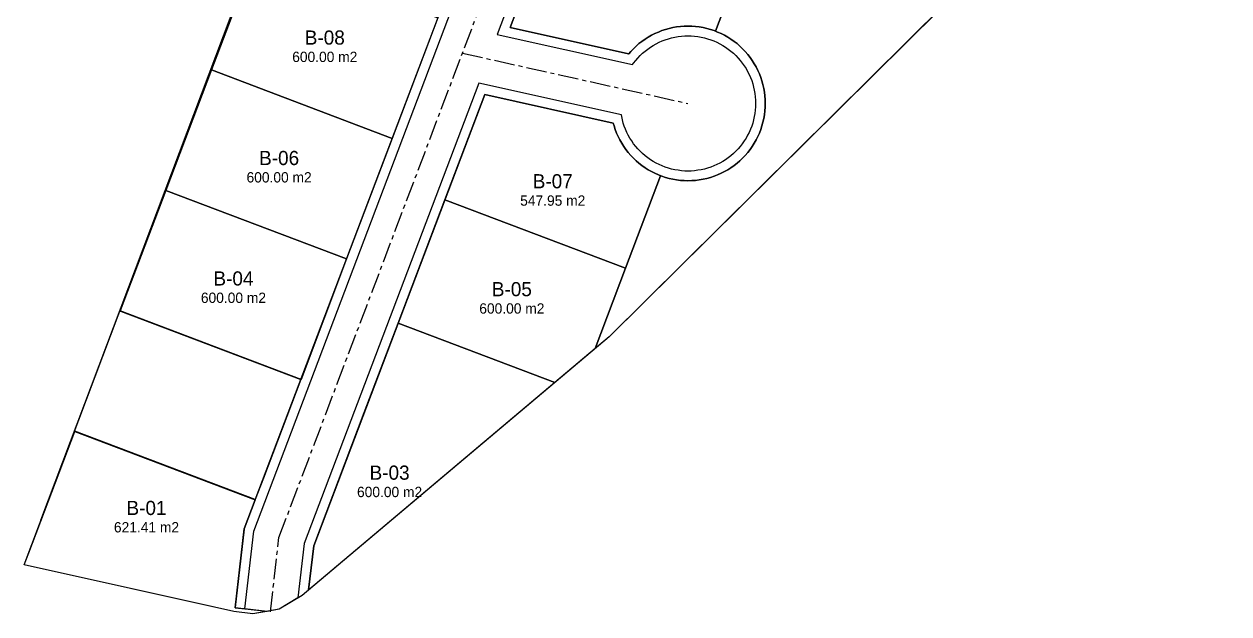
# Model space of a CAD drawing. Header units: metres. Extents: x 357879 to 358234, y 2285120 to 2285465.
# Drawn here: x 358047 to 358234, y 2285270.2 to 2285361.8 of the extents above; entities that cross this region are included whole.
import ezdxf
from ezdxf.enums import TextEntityAlignment as Align

# ---------------------------------------------------------------- set-up
doc = ezdxf.new("R2010")
doc.units = ezdxf.units.M
doc.linetypes.add('CENTER', pattern=[5.08, 3.175, -0.635, 0.635, -0.635])
for name, color, linetype in [('AREA-VERDE', 3, 'Continuous'), ('LOT-LOTES', 2, 'Continuous'), ('LOT-LOTES-IRREG', 30, 'Continuous'), ('LOT-TEXTO', 7, 'Continuous'), ('POLIGONO', 5, 'Continuous'), ('VIAL-ARROYO', 8, 'Continuous'), ('VIAL-BANQUETA', 9, 'Continuous'), ('VIAL-EJE', 1, 'Continuous')]:
    doc.layers.add(name, color=color, linetype=linetype)

msp = doc.modelspace()

# ---------------------------------------------------------------- linework, layer by layer
at = {"layer": 'AREA-VERDE'}
msp.add_lwpolyline([(358199.29, 2285374.19), (358137.84, 2285313.27), (358137.84, 2285313.27), (358137.84, 2285313.27), (358137.84, 2285313.27), (358137.84, 2285313.27), (358137.84, 2285313.27), (358137.84, 2285313.27), (358137.84, 2285313.27), (358137.84, 2285313.27), (358137.84, 2285313.27), (358137.84, 2285313.27), (358137.84, 2285313.27), (358137.84, 2285313.27), (358137.84, 2285313.27), (358137.84, 2285313.27), (358137.84, 2285313.27), (358137.84, 2285313.27), (358137.84, 2285313.27), (358137.84, 2285313.27), (358137.84, 2285313.27), (358137.84, 2285313.27), (358137.84, 2285313.27), (358137.84, 2285313.27), (358137.84, 2285313.27), (358137.84, 2285313.27), (358137.84, 2285313.27), (358137.84, 2285313.27), (358137.84, 2285313.27), (358137.84, 2285313.27), (358137.84, 2285313.27), (358137.84, 2285313.27), (358137.84, 2285313.27), (358135.65, 2285311.43), (358135.65, 2285311.43), (358135.65, 2285311.43), (358135.65, 2285311.43), (358135.65, 2285311.43), (358135.65, 2285311.43), (358135.65, 2285311.43), (358135.65, 2285311.43), (358135.65, 2285311.43), (358135.65, 2285311.43), (358135.65, 2285311.43), (358135.65, 2285311.43), (358135.65, 2285311.43), (358135.65, 2285311.43), (358135.65, 2285311.43), (358135.65, 2285311.43), (358135.65, 2285311.43), (358135.65, 2285311.43), (358135.65, 2285311.43), (358135.65, 2285311.43), (358135.64, 2285311.43), (358135.64, 2285311.43), (358135.64, 2285311.43), (358135.64, 2285311.43), (358135.64, 2285311.43), (358135.64, 2285311.43), (358135.64, 2285311.43), (358135.64, 2285311.43), (358135.64, 2285311.43), (358135.64, 2285311.43), (358135.64, 2285311.44), (358135.64, 2285311.44), (358135.64, 2285311.44), (358135.64, 2285311.44), (358135.64, 2285311.44), (358135.64, 2285311.44), (358135.64, 2285311.44), (358135.64, 2285311.44), (358140.37, 2285323.91), (358145.81, 2285338.27), (358145.81, 2285338.27), (358145.81, 2285338.27), (358145.81, 2285338.27), (358145.81, 2285338.27), (358145.81, 2285338.27), (358145.81, 2285338.27), (358145.81, 2285338.27), (358145.81, 2285338.27), (358145.81, 2285338.27), (358145.81, 2285338.27), (358145.81, 2285338.27), (358145.81, 2285338.27), (358145.81, 2285338.27), (358145.81, 2285338.27), (358145.82, 2285338.27), (358145.82, 2285338.27), (358145.82, 2285338.27), (358145.82, 2285338.27), (358145.82, 2285338.27), (358145.82, 2285338.27), (358145.82, 2285338.27), (358145.82, 2285338.27), (358145.82, 2285338.27), (358145.82, 2285338.27), (358145.82, 2285338.27), (358146.02, 2285338.19), (358146.02, 2285338.19), (358146.02, 2285338.19), (358146.02, 2285338.19), (358146.02, 2285338.19), (358146.58, 2285338.01), (358146.58, 2285338.01), (358146.58, 2285338.01), (358146.58, 2285338.01), (358146.58, 2285338.01), (358147.15, 2285337.85), (358147.15, 2285337.85), (358147.15, 2285337.85), (358147.15, 2285337.85), (358147.15, 2285337.85), (358147.72, 2285337.72), (358147.72, 2285337.72), (358147.72, 2285337.72), (358147.72, 2285337.72), (358147.72, 2285337.72), (358148.3, 2285337.62), (358148.3, 2285337.62), (358148.3, 2285337.62), (358148.3, 2285337.62), (358148.3, 2285337.62), (358148.89, 2285337.55), (358148.89, 2285337.55), (358148.89, 2285337.55), (358148.89, 2285337.55), (358148.89, 2285337.55), (358149.48, 2285337.51), (358149.48, 2285337.51), (358149.48, 2285337.51), (358149.48, 2285337.51), (358149.48, 2285337.51), (358150.06, 2285337.49), (358150.06, 2285337.49), (358150.06, 2285337.49), (358150.06, 2285337.49), (358150.06, 2285337.49), (358150.65, 2285337.51), (358150.65, 2285337.51), (358150.65, 2285337.51), (358150.65, 2285337.51), (358150.65, 2285337.51), (358151.24, 2285337.55), (358151.24, 2285337.55), (358151.24, 2285337.55), (358151.24, 2285337.55), (358151.24, 2285337.55), (358151.82, 2285337.62), (358151.82, 2285337.62), (358151.82, 2285337.62), (358151.82, 2285337.62), (358151.82, 2285337.62), (358152.41, 2285337.72), (358152.41, 2285337.72), (358152.41, 2285337.72), (358152.41, 2285337.72), (358152.41, 2285337.72), (358152.98, 2285337.85), (358152.98, 2285337.85), (358152.98, 2285337.85), (358152.98, 2285337.85), (358152.98, 2285337.85), (358153.55, 2285338.01), (358153.55, 2285338.01), (358153.55, 2285338.01), (358153.55, 2285338.01), (358153.55, 2285338.01), (358154.11, 2285338.19), (358154.11, 2285338.19), (358154.11, 2285338.19), (358154.11, 2285338.19), (358154.11, 2285338.19), (358154.66, 2285338.41), (358154.66, 2285338.41), (358154.66, 2285338.41), (358154.66, 2285338.41), (358154.66, 2285338.41), (358155.19, 2285338.64), (358155.19, 2285338.64), (358155.19, 2285338.64), (358155.19, 2285338.64), (358155.19, 2285338.64), (358155.72, 2285338.91), (358155.72, 2285338.91), (358155.72, 2285338.91), (358155.72, 2285338.91), (358155.72, 2285338.91), (358156.23, 2285339.2), (358156.23, 2285339.2), (358156.23, 2285339.2), (358156.23, 2285339.2), (358156.23, 2285339.2), (358156.73, 2285339.51), (358156.73, 2285339.51), (358156.73, 2285339.51), (358156.73, 2285339.51), (358156.73, 2285339.51), (358157.21, 2285339.85), (358157.21, 2285339.85), (358157.21, 2285339.85), (358157.21, 2285339.85), (358157.21, 2285339.85), (358157.68, 2285340.22), (358157.68, 2285340.22), (358157.68, 2285340.22), (358157.68, 2285340.22), (358157.68, 2285340.22), (358158.12, 2285340.6), (358158.12, 2285340.6), (358158.12, 2285340.6), (358158.12, 2285340.6), (358158.12, 2285340.6), (358158.55, 2285341.01), (358158.55, 2285341.01), (358158.55, 2285341.01), (358158.55, 2285341.01), (358158.55, 2285341.01), (358158.96, 2285341.43), (358158.96, 2285341.43), (358158.96, 2285341.43), (358158.96, 2285341.43), (358158.96, 2285341.43), (358159.34, 2285341.88), (358159.34, 2285341.88), (358159.34, 2285341.88), (358159.34, 2285341.88), (358159.34, 2285341.88), (358159.7, 2285342.34), (358159.7, 2285342.34), (358159.7, 2285342.34), (358159.7, 2285342.34), (358159.7, 2285342.34), (358160.04, 2285342.82), (358160.04, 2285342.82), (358160.04, 2285342.82), (358160.04, 2285342.82), (358160.04, 2285342.82), (358160.36, 2285343.32), (358160.36, 2285343.32), (358160.36, 2285343.32), (358160.36, 2285343.32), (358160.36, 2285343.32), (358160.65, 2285343.83), (358160.65, 2285343.83), (358160.65, 2285343.83), (358160.65, 2285343.83), (358160.65, 2285343.83), (358160.91, 2285344.36), (358160.91, 2285344.36), (358160.91, 2285344.36), (358160.91, 2285344.36), (358160.91, 2285344.36), (358161.15, 2285344.9), (358161.15, 2285344.9), (358161.15, 2285344.9), (358161.15, 2285344.9), (358161.15, 2285344.9), (358161.36, 2285345.45), (358161.36, 2285345.45), (358161.36, 2285345.45), (358161.36, 2285345.45), (358161.36, 2285345.45), (358161.55, 2285346.01), (358161.55, 2285346.01), (358161.55, 2285346.01), (358161.55, 2285346.01), (358161.55, 2285346.01), (358161.7, 2285346.58), (358161.7, 2285346.58), (358161.7, 2285346.58), (358161.7, 2285346.58), (358161.7, 2285346.58), (358161.83, 2285347.15), (358161.83, 2285347.15), (358161.83, 2285347.15), (358161.83, 2285347.15), (358161.83, 2285347.15), (358161.93, 2285347.73), (358161.93, 2285347.73), (358161.93, 2285347.73), (358161.93, 2285347.73), (358161.93, 2285347.73), (358162.01, 2285348.32), (358162.01, 2285348.32), (358162.01, 2285348.32), (358162.01, 2285348.32), (358162.01, 2285348.32), (358162.05, 2285348.9), (358162.05, 2285348.9), (358162.05, 2285348.9), (358162.05, 2285348.9), (358162.05, 2285348.9), (358162.06, 2285349.49), (358162.06, 2285349.49), (358162.06, 2285349.49), (358162.06, 2285349.49), (358162.06, 2285349.49), (358162.05, 2285350.08), (358162.05, 2285350.08), (358162.05, 2285350.08), (358162.05, 2285350.08), (358162.05, 2285350.08), (358162.01, 2285350.67), (358162.01, 2285350.67), (358162.01, 2285350.67), (358162.01, 2285350.67), (358162.01, 2285350.67), (358161.93, 2285351.25), (358161.93, 2285351.25), (358161.93, 2285351.25), (358161.93, 2285351.25), (358161.93, 2285351.25), (358161.83, 2285351.83), (358161.83, 2285351.83), (358161.83, 2285351.83), (358161.83, 2285351.83), (358161.83, 2285351.83), (358161.7, 2285352.41), (358161.7, 2285352.41), (358161.7, 2285352.41), (358161.7, 2285352.41), (358161.7, 2285352.41), (358161.55, 2285352.98), (358161.55, 2285352.98), (358161.55, 2285352.98), (358161.55, 2285352.98), (358161.55, 2285352.98), (358161.36, 2285353.53), (358161.36, 2285353.53), (358161.36, 2285353.53), (358161.36, 2285353.53), (358161.36, 2285353.53), (358161.15, 2285354.08), (358161.15, 2285354.08), (358161.15, 2285354.08), (358161.15, 2285354.08), (358161.15, 2285354.08), (358160.91, 2285354.62), (358160.91, 2285354.62), (358160.91, 2285354.62), (358160.91, 2285354.62), (358160.91, 2285354.62), (358160.65, 2285355.15), (358160.65, 2285355.15), (358160.65, 2285355.15), (358160.65, 2285355.15), (358160.65, 2285355.15), (358160.36, 2285355.66), (358160.36, 2285355.66), (358160.36, 2285355.66), (358160.36, 2285355.66), (358160.36, 2285355.66), (358160.04, 2285356.16), (358160.04, 2285356.16), (358160.04, 2285356.16), (358160.04, 2285356.16), (358160.04, 2285356.16), (358159.7, 2285356.64), (358159.7, 2285356.64), (358159.7, 2285356.64), (358159.7, 2285356.64), (358159.7, 2285356.64), (358159.34, 2285357.1), (358159.34, 2285357.1), (358159.34, 2285357.1), (358159.34, 2285357.1), (358159.34, 2285357.1), (358158.96, 2285357.55), (358158.96, 2285357.55), (358158.96, 2285357.55), (358158.96, 2285357.55), (358158.96, 2285357.55), (358158.55, 2285357.98), (358158.55, 2285357.98), (358158.55, 2285357.98), (358158.55, 2285357.98), (358158.55, 2285357.98), (358158.12, 2285358.38), (358158.12, 2285358.38), (358158.12, 2285358.38), (358158.12, 2285358.38), (358158.12, 2285358.38), (358157.68, 2285358.77), (358157.68, 2285358.77), (358157.68, 2285358.77), (358157.68, 2285358.77), (358157.68, 2285358.77), (358157.21, 2285359.13), (358157.21, 2285359.13), (358157.21, 2285359.13), (358157.21, 2285359.13), (358157.21, 2285359.13), (358156.73, 2285359.47), (358156.73, 2285359.47), (358156.73, 2285359.47), (358156.73, 2285359.47), (358156.73, 2285359.47), (358156.23, 2285359.78), (358156.23, 2285359.78), (358156.23, 2285359.78), (358156.23, 2285359.78), (358156.23, 2285359.78), (358155.72, 2285360.07), (358155.72, 2285360.07), (358155.72, 2285360.07), (358155.72, 2285360.07), (358155.72, 2285360.07), (358155.2, 2285360.34), (358155.19, 2285360.34), (358155.19, 2285360.34), (358155.19, 2285360.34), (358155.19, 2285360.34), (358154.66, 2285360.58), (358154.66, 2285360.58), (358154.66, 2285360.58), (358154.66, 2285360.58), (358154.66, 2285360.58), (358154.32, 2285360.71), (358154.32, 2285360.71), (358154.32, 2285360.71), (358154.32, 2285360.71), (358154.32, 2285360.71), (358154.32, 2285360.71), (358154.32, 2285360.71), (358154.32, 2285360.71), (358154.32, 2285360.71), (358154.32, 2285360.71), (358154.32, 2285360.71), (358154.32, 2285360.71), (358154.32, 2285360.71), (358154.32, 2285360.71), (358154.32, 2285360.71), (358154.32, 2285360.71), (358154.32, 2285360.71), (358154.32, 2285360.71), (358154.32, 2285360.71), (358154.32, 2285360.71), (358154.32, 2285360.71), (358154.32, 2285360.71), (358154.32, 2285360.71), (358159.04, 2285373.17)], dxfattribs=at)
at = {"layer": 'LOT-LOTES'}
for points in [[(358083.19, 2285373.39), (358111.25, 2285362.76), (358104.16, 2285344.06), (358076.11, 2285354.69), (358083.19, 2285373.39)], [(358076.11, 2285354.69), (358104.16, 2285344.06), (358097.07, 2285325.36), (358069.02, 2285335.99), (358076.11, 2285354.69)], [(358069.02, 2285335.99), (358097.07, 2285325.36), (358089.99, 2285306.65), (358061.93, 2285317.28), (358069.02, 2285335.99)]]:
    msp.add_lwpolyline(points, close=True, dxfattribs=at)
at = {"layer": 'LOT-LOTES-IRREG'}
for points in [[(358083.19, 2285373.39), (358076.11, 2285354.69), (358069.02, 2285335.99), (358061.93, 2285317.28), (358061.93, 2285317.28), (358061.93, 2285317.28), (358061.93, 2285317.28), (358061.93, 2285317.28), (358061.93, 2285317.27), (358061.93, 2285317.27), (358061.93, 2285317.27), (358061.93, 2285317.27), (358061.93, 2285317.27), (358061.93, 2285317.26), (358061.94, 2285317.26), (358061.94, 2285317.26), (358061.94, 2285317.26), (358061.94, 2285317.26), (358061.94, 2285317.26), (358061.94, 2285317.26), (358089.96, 2285306.64), (358084.15, 2285291.31), (358082.89, 2285287.98), (358054.87, 2285298.59), (358054.87, 2285298.59), (358054.87, 2285298.59), (358054.87, 2285298.59), (358054.86, 2285298.59), (358054.86, 2285298.59), (358054.86, 2285298.59), (358054.86, 2285298.59), (358054.86, 2285298.59), (358054.85, 2285298.59), (358054.85, 2285298.59), (358054.85, 2285298.59), (358054.85, 2285298.59), (358054.85, 2285298.59), (358054.85, 2285298.58), (358054.85, 2285298.58), (358054.85, 2285298.58), (358049.62, 2285284.81), (358049.62, 2285284.8), (358049.62, 2285284.8), (358049.62, 2285284.8), (358049.62, 2285284.8), (358049.62, 2285284.8), (358049.62, 2285284.8), (358049.62, 2285284.8), (358049.62, 2285284.8), (358049.62, 2285284.8), (358049.62, 2285284.8), (358049.62, 2285284.8), (358049.62, 2285284.8), (358049.62, 2285284.8), (358049.62, 2285284.8), (358049.62, 2285284.8), (358049.62, 2285284.8), (358049.62, 2285284.8), (358049.62, 2285284.8), (358049.62, 2285284.8), (358049.62, 2285284.8), (358049.62, 2285284.8), (358049.62, 2285284.8), (358049.62, 2285284.8), (358049.62, 2285284.8), (358049.62, 2285284.81), (358049.62, 2285284.81), (358049.62, 2285284.81), (358049.62, 2285284.81), (358049.62, 2285284.81), (358049.62, 2285284.81), (358049.62, 2285284.81), (358049.62, 2285284.81), (358049.62, 2285284.81), (358049.62, 2285284.81), (358049.62, 2285284.81), (358117.57, 2285465.13)], [(358159.04, 2285373.17), (358154.32, 2285360.71), (358154.32, 2285360.71), (358154.11, 2285360.79), (358154.11, 2285360.79), (358154.11, 2285360.79), (358154.11, 2285360.79), (358154.11, 2285360.79), (358154.11, 2285360.79), (358154.11, 2285360.79), (358154.11, 2285360.79), (358153.55, 2285360.98), (358153.55, 2285360.98), (358153.55, 2285360.98), (358153.55, 2285360.98), (358153.55, 2285360.98), (358153.55, 2285360.98), (358153.55, 2285360.98), (358153.55, 2285360.98), (358152.98, 2285361.13), (358152.98, 2285361.13), (358152.98, 2285361.13), (358152.98, 2285361.13), (358152.98, 2285361.13), (358152.98, 2285361.13), (358152.98, 2285361.13), (358152.98, 2285361.13), (358152.41, 2285361.26), (358152.41, 2285361.26), (358152.41, 2285361.26), (358152.41, 2285361.26), (358152.41, 2285361.26), (358152.41, 2285361.26), (358152.41, 2285361.26), (358152.41, 2285361.26), (358151.82, 2285361.36), (358151.82, 2285361.36), (358151.82, 2285361.36), (358151.82, 2285361.36), (358151.82, 2285361.36), (358151.82, 2285361.36), (358151.82, 2285361.36), (358151.82, 2285361.36), (358151.24, 2285361.43), (358151.24, 2285361.43), (358151.24, 2285361.43), (358151.24, 2285361.43), (358151.24, 2285361.43), (358151.24, 2285361.43), (358151.24, 2285361.43), (358151.24, 2285361.43), (358150.65, 2285361.48), (358150.65, 2285361.48), (358150.65, 2285361.48), (358150.65, 2285361.48), (358150.65, 2285361.48), (358150.65, 2285361.48), (358150.65, 2285361.48), (358150.65, 2285361.48), (358150.06, 2285361.49), (358150.06, 2285361.49), (358150.06, 2285361.49), (358150.06, 2285361.49), (358150.06, 2285361.49), (358150.06, 2285361.49), (358150.06, 2285361.49), (358150.06, 2285361.49), (358149.48, 2285361.48), (358149.48, 2285361.48), (358149.48, 2285361.48), (358149.48, 2285361.48), (358149.48, 2285361.48), (358149.48, 2285361.48), (358149.48, 2285361.48), (358149.48, 2285361.48), (358148.89, 2285361.43), (358148.89, 2285361.43), (358148.89, 2285361.43), (358148.89, 2285361.43), (358148.89, 2285361.43), (358148.89, 2285361.43), (358148.89, 2285361.43), (358148.89, 2285361.43), (358148.3, 2285361.36), (358148.3, 2285361.36), (358148.3, 2285361.36), (358148.3, 2285361.36), (358148.3, 2285361.36), (358148.3, 2285361.36), (358148.3, 2285361.36), (358148.3, 2285361.36), (358147.72, 2285361.26), (358147.72, 2285361.26), (358147.72, 2285361.26), (358147.72, 2285361.26), (358147.72, 2285361.26), (358147.72, 2285361.26), (358147.72, 2285361.26), (358147.72, 2285361.26), (358147.15, 2285361.13), (358147.15, 2285361.13), (358147.15, 2285361.13), (358147.15, 2285361.13), (358147.15, 2285361.13), (358147.15, 2285361.13), (358147.15, 2285361.13), (358147.15, 2285361.13), (358146.58, 2285360.98), (358146.58, 2285360.98), (358146.58, 2285360.98), (358146.58, 2285360.98), (358146.58, 2285360.98), (358146.58, 2285360.98), (358146.58, 2285360.98), (358146.58, 2285360.98), (358146.02, 2285360.79), (358146.02, 2285360.79), (358146.02, 2285360.79), (358146.02, 2285360.79), (358146.02, 2285360.79), (358146.02, 2285360.79), (358146.02, 2285360.79), (358146.02, 2285360.79), (358145.47, 2285360.58), (358145.47, 2285360.58), (358145.47, 2285360.58), (358145.47, 2285360.58), (358145.47, 2285360.58), (358145.47, 2285360.58), (358145.47, 2285360.58), (358145.47, 2285360.58), (358144.93, 2285360.34), (358144.93, 2285360.34), (358144.93, 2285360.34), (358144.93, 2285360.34), (358144.93, 2285360.34), (358144.93, 2285360.34), (358144.93, 2285360.34), (358144.93, 2285360.34), (358144.41, 2285360.07), (358144.41, 2285360.07), (358144.41, 2285360.07), (358144.41, 2285360.07), (358144.41, 2285360.07), (358144.41, 2285360.07), (358144.41, 2285360.07), (358144.41, 2285360.07), (358143.89, 2285359.78), (358143.89, 2285359.78), (358143.89, 2285359.78), (358143.89, 2285359.78), (358143.89, 2285359.78), (358143.89, 2285359.78), (358143.89, 2285359.78), (358143.89, 2285359.78), (358143.4, 2285359.47), (358143.4, 2285359.47), (358143.4, 2285359.47), (358143.4, 2285359.47), (358143.4, 2285359.47), (358143.4, 2285359.47), (358143.4, 2285359.47), (358143.4, 2285359.47), (358142.92, 2285359.13), (358142.92, 2285359.13), (358142.92, 2285359.13), (358142.92, 2285359.13), (358142.92, 2285359.13), (358142.92, 2285359.13), (358142.92, 2285359.13), (358142.92, 2285359.13), (358142.45, 2285358.77), (358142.45, 2285358.77), (358142.45, 2285358.77), (358142.45, 2285358.77), (358142.45, 2285358.77), (358142.45, 2285358.77), (358142.45, 2285358.77), (358142.45, 2285358.77), (358142.01, 2285358.38), (358142.01, 2285358.38), (358142.01, 2285358.38), (358142.01, 2285358.38), (358142.01, 2285358.38), (358142.01, 2285358.38), (358142.01, 2285358.38), (358142.01, 2285358.38), (358141.58, 2285357.98), (358141.58, 2285357.98), (358141.58, 2285357.98), (358141.58, 2285357.98), (358141.58, 2285357.98), (358141.58, 2285357.98), (358141.58, 2285357.98), (358141.58, 2285357.98), (358141.17, 2285357.55), (358141.17, 2285357.55), (358141.17, 2285357.55), (358141.17, 2285357.55), (358141.17, 2285357.55), (358141.17, 2285357.55), (358141.17, 2285357.55), (358141.17, 2285357.55), (358140.86, 2285357.19), (358140.86, 2285357.19), (358140.86, 2285357.19), (358140.86, 2285357.19), (358140.86, 2285357.19), (358140.86, 2285357.19), (358140.86, 2285357.19), (358140.86, 2285357.19), (358140.86, 2285357.19), (358140.86, 2285357.18), (358140.86, 2285357.18), (358140.86, 2285357.18), (358140.86, 2285357.18), (358140.86, 2285357.18), (358140.85, 2285357.18), (358140.85, 2285357.18), (358140.85, 2285357.18), (358140.85, 2285357.18), (358140.85, 2285357.18), (358140.85, 2285357.18), (358140.85, 2285357.18), (358140.85, 2285357.18), (358140.85, 2285357.18), (358140.85, 2285357.18), (358140.85, 2285357.18), (358140.85, 2285357.18), (358140.85, 2285357.18), (358140.85, 2285357.18), (358140.85, 2285357.18), (358140.85, 2285357.18), (358122.46, 2285361.29), (358122.46, 2285361.29), (358122.46, 2285361.29), (358122.46, 2285361.29), (358122.46, 2285361.29), (358122.46, 2285361.29), (358122.46, 2285361.29), (358122.46, 2285361.29), (358122.46, 2285361.29), (358122.46, 2285361.29), (358122.46, 2285361.29), (358122.46, 2285361.29), (358122.46, 2285361.29), (358122.46, 2285361.29), (358122.46, 2285361.29), (358122.46, 2285361.29), (358122.46, 2285361.29), (358122.46, 2285361.29), (358122.46, 2285361.29), (358122.46, 2285361.29), (358122.46, 2285361.29), (358122.46, 2285361.29), (358122.46, 2285361.29), (358122.46, 2285361.29), (358122.46, 2285361.29), (358122.46, 2285361.29), (358122.46, 2285361.29), (358122.46, 2285361.29), (358122.46, 2285361.29), (358122.46, 2285361.29), (358122.46, 2285361.29), (358122.46, 2285361.3), (358122.46, 2285361.3), (358122.46, 2285361.3), (358122.46, 2285361.3), (358122.46, 2285361.3), (358122.46, 2285361.3), (358122.46, 2285361.3), (358122.46, 2285361.3), (358122.46, 2285361.3), (358122.46, 2285361.3), (358122.46, 2285361.3), (358122.46, 2285361.3), (358130.98, 2285383.8)]]:
    msp.add_lwpolyline(points, dxfattribs=at)
for points in [[(358118.51, 2285350.89), (358118.51, 2285350.89), (358118.51, 2285350.89), (358118.51, 2285350.89), (358118.51, 2285350.89), (358118.51, 2285350.89), (358118.51, 2285350.89), (358118.51, 2285350.89), (358118.51, 2285350.89), (358118.51, 2285350.89), (358118.51, 2285350.89), (358118.51, 2285350.89), (358118.51, 2285350.89), (358118.51, 2285350.89), (358118.51, 2285350.89), (358118.52, 2285350.89), (358118.52, 2285350.89), (358118.52, 2285350.89), (358118.52, 2285350.89), (358118.52, 2285350.89), (358118.52, 2285350.89), (358118.52, 2285350.89), (358118.52, 2285350.89), (358118.52, 2285350.89), (358118.52, 2285350.89), (358118.52, 2285350.89), (358118.52, 2285350.89), (358118.52, 2285350.89), (358118.52, 2285350.89), (358118.52, 2285350.89), (358118.52, 2285350.89), (358118.52, 2285350.89), (358118.52, 2285350.89), (358118.52, 2285350.89), (358118.52, 2285350.89), (358118.52, 2285350.89), (358118.52, 2285350.89), (358118.52, 2285350.89), (358138.45, 2285346.45), (358138.45, 2285346.45), (358138.45, 2285346.45), (358138.45, 2285346.45), (358138.45, 2285346.45), (358138.45, 2285346.45), (358138.46, 2285346.45), (358138.46, 2285346.45), (358138.46, 2285346.45), (358138.46, 2285346.45), (358138.46, 2285346.45), (358138.46, 2285346.45), (358138.46, 2285346.45), (358138.46, 2285346.45), (358138.46, 2285346.45), (358138.46, 2285346.44), (358138.46, 2285346.44), (358138.46, 2285346.44), (358138.46, 2285346.44), (358138.46, 2285346.44), (358138.46, 2285346.44), (358138.46, 2285346.44), (358138.46, 2285346.44), (358138.46, 2285346.44), (358138.46, 2285346.44), (358138.46, 2285346.44), (358138.46, 2285346.44), (358138.46, 2285346.44), (358138.46, 2285346.44), (358138.46, 2285346.44), (358138.46, 2285346.44), (358138.58, 2285346.01), (358138.58, 2285346.01), (358138.58, 2285346.01), (358138.58, 2285346.01), (358138.58, 2285346.01), (358138.58, 2285346.01), (358138.58, 2285346.01), (358138.58, 2285346.01), (358138.77, 2285345.45), (358138.77, 2285345.45), (358138.77, 2285345.45), (358138.77, 2285345.45), (358138.77, 2285345.45), (358138.77, 2285345.45), (358138.77, 2285345.45), (358138.77, 2285345.45), (358138.98, 2285344.9), (358138.98, 2285344.9), (358138.98, 2285344.9), (358138.98, 2285344.9), (358138.98, 2285344.9), (358138.98, 2285344.9), (358138.98, 2285344.9), (358138.98, 2285344.9), (358139.22, 2285344.36), (358139.22, 2285344.36), (358139.22, 2285344.36), (358139.22, 2285344.36), (358139.22, 2285344.36), (358139.22, 2285344.36), (358139.22, 2285344.36), (358139.22, 2285344.36), (358139.48, 2285343.83), (358139.48, 2285343.83), (358139.48, 2285343.83), (358139.48, 2285343.83), (358139.48, 2285343.83), (358139.48, 2285343.83), (358139.48, 2285343.83), (358139.48, 2285343.83), (358139.77, 2285343.32), (358139.77, 2285343.32), (358139.77, 2285343.32), (358139.77, 2285343.32), (358139.77, 2285343.32), (358139.77, 2285343.32), (358139.77, 2285343.32), (358139.77, 2285343.32), (358140.09, 2285342.82), (358140.09, 2285342.82), (358140.09, 2285342.82), (358140.09, 2285342.82), (358140.09, 2285342.82), (358140.09, 2285342.82), (358140.09, 2285342.82), (358140.09, 2285342.82), (358140.43, 2285342.34), (358140.43, 2285342.34), (358140.43, 2285342.34), (358140.43, 2285342.34), (358140.43, 2285342.34), (358140.43, 2285342.34), (358140.43, 2285342.34), (358140.43, 2285342.34), (358140.79, 2285341.88), (358140.79, 2285341.88), (358140.79, 2285341.88), (358140.79, 2285341.88), (358140.79, 2285341.88), (358140.79, 2285341.88), (358140.79, 2285341.88), (358140.79, 2285341.88), (358141.17, 2285341.43), (358141.17, 2285341.43), (358141.17, 2285341.43), (358141.17, 2285341.43), (358141.17, 2285341.43), (358141.17, 2285341.43), (358141.17, 2285341.43), (358141.17, 2285341.43), (358141.58, 2285341.01), (358141.58, 2285341.01), (358141.58, 2285341.01), (358141.58, 2285341.01), (358141.58, 2285341.01), (358141.58, 2285341.01), (358141.58, 2285341.01), (358141.58, 2285341.01), (358142.01, 2285340.6), (358142.01, 2285340.6), (358142.01, 2285340.6), (358142.01, 2285340.6), (358142.01, 2285340.6), (358142.01, 2285340.6), (358142.01, 2285340.6), (358142.01, 2285340.6), (358142.45, 2285340.22), (358142.45, 2285340.22), (358142.45, 2285340.22), (358142.45, 2285340.22), (358142.45, 2285340.22), (358142.45, 2285340.22), (358142.45, 2285340.22), (358142.45, 2285340.22), (358142.92, 2285339.85), (358142.92, 2285339.85), (358142.92, 2285339.85), (358142.92, 2285339.85), (358142.92, 2285339.85), (358142.92, 2285339.85), (358142.92, 2285339.85), (358142.92, 2285339.85), (358143.4, 2285339.51), (358143.4, 2285339.51), (358143.4, 2285339.51), (358143.4, 2285339.51), (358143.4, 2285339.51), (358143.4, 2285339.51), (358143.4, 2285339.51), (358143.4, 2285339.51), (358143.89, 2285339.2), (358143.89, 2285339.2), (358143.89, 2285339.2), (358143.89, 2285339.2), (358143.89, 2285339.2), (358143.89, 2285339.2), (358143.89, 2285339.2), (358143.89, 2285339.2), (358144.41, 2285338.91), (358144.41, 2285338.91), (358144.41, 2285338.91), (358144.41, 2285338.91), (358144.41, 2285338.91), (358144.41, 2285338.91), (358144.41, 2285338.91), (358144.41, 2285338.91), (358144.93, 2285338.64), (358144.93, 2285338.64), (358144.93, 2285338.64), (358144.93, 2285338.64), (358144.93, 2285338.64), (358144.93, 2285338.64), (358144.93, 2285338.64), (358144.93, 2285338.64), (358145.47, 2285338.41), (358145.47, 2285338.41), (358145.47, 2285338.41), (358145.47, 2285338.41), (358145.47, 2285338.41), (358145.47, 2285338.41), (358145.47, 2285338.41), (358145.47, 2285338.41), (358145.81, 2285338.27), (358140.37, 2285323.91), (358112.32, 2285334.54), (358118.51, 2285350.89)], [(358112.32, 2285334.54), (358140.37, 2285323.91), (358135.64, 2285311.42), (358129.41, 2285306.17), (358105.06, 2285315.4), (358112.32, 2285334.54)], [(358105.06, 2285315.4), (358129.41, 2285306.17), (358091.19, 2285273.97), (358091.19, 2285273.97), (358091.19, 2285273.97), (358091.19, 2285273.97), (358091.19, 2285273.97), (358091.18, 2285273.97), (358091.18, 2285273.97), (358091.18, 2285273.97), (358091.18, 2285273.97), (358091.18, 2285273.97), (358091.18, 2285273.97), (358091.18, 2285273.97), (358091.18, 2285273.97), (358091.18, 2285273.97), (358091.18, 2285273.97), (358091.18, 2285273.97), (358091.18, 2285273.97), (358091.18, 2285273.97), (358091.18, 2285273.97), (358091.18, 2285273.97), (358091.18, 2285273.97), (358091.18, 2285273.97), (358091.18, 2285273.97), (358091.18, 2285273.97), (358091.18, 2285273.97), (358091.18, 2285273.97), (358091.18, 2285273.97), (358091.17, 2285273.97), (358091.17, 2285273.97), (358091.17, 2285273.97), (358091.17, 2285273.97), (358091.17, 2285273.97), (358091.17, 2285273.97), (358091.17, 2285273.97), (358091.17, 2285273.97), (358091.17, 2285273.97), (358091.17, 2285273.97), (358091.17, 2285273.97), (358091.17, 2285273.97), (358091.17, 2285273.97), (358091.17, 2285273.97), (358091.17, 2285273.98), (358091.17, 2285273.98), (358091.17, 2285273.98), (358091.17, 2285273.98), (358091.17, 2285273.98), (358091.17, 2285273.98), (358091.17, 2285273.98), (358091.17, 2285273.98), (358091.17, 2285273.98), (358091.96, 2285280.81), (358091.96, 2285280.81), (358091.96, 2285280.81), (358091.96, 2285280.81), (358091.96, 2285280.81), (358091.96, 2285280.81), (358091.96, 2285280.81), (358091.96, 2285280.81), (358091.96, 2285280.81), (358091.96, 2285280.81), (358091.96, 2285280.81), (358091.96, 2285280.81), (358091.96, 2285280.81), (358091.96, 2285280.81), (358099.81, 2285301.53), (358105.06, 2285315.4)], [(358047.03, 2285277.88), (358047.72, 2285279.72), (358054.86, 2285298.56), (358082.87, 2285287.94), (358081.17, 2285283.44), (358081.16, 2285283.42), (358081.16, 2285283.42), (358081.16, 2285283.42), (358081.16, 2285283.41), (358081.16, 2285283.41), (358081.16, 2285283.41), (358081.16, 2285283.41), (358081.16, 2285283.41), (358081.16, 2285283.41), (358081.16, 2285283.4), (358081.16, 2285283.4), (358081.16, 2285283.4), (358081.17, 2285283.4), (358081.17, 2285283.4), (358081.17, 2285283.4), (358081.17, 2285283.4), (358081.17, 2285283.39), (358081.17, 2285283.39), (358081.18, 2285283.39), (358081.18, 2285283.39), (358081.18, 2285283.39), (358081.18, 2285283.39), (358081.18, 2285283.39), (358081.18, 2285283.39), (358081.18, 2285283.39), (358081.18, 2285283.39), (358081.18, 2285283.39), (358081.18, 2285283.39), (358081.18, 2285283.39), (358081.18, 2285283.39), (358081.18, 2285283.39), (358081.18, 2285283.39), (358081.18, 2285283.39), (358081.18, 2285283.39), (358081.18, 2285283.39), (358081.18, 2285283.39), (358081.18, 2285283.39), (358081.18, 2285283.39), (358079.78, 2285271.22), (358079.78, 2285271.22), (358079.78, 2285271.22), (358079.78, 2285271.21), (358079.78, 2285271.21), (358079.78, 2285271.21), (358079.78, 2285271.21), (358079.78, 2285271.21), (358079.78, 2285271.2), (358079.79, 2285271.2), (358079.79, 2285271.2), (358079.79, 2285271.2), (358079.79, 2285271.2), (358079.79, 2285271.2), (358079.79, 2285271.2), (358079.8, 2285271.2), (358079.8, 2285271.2), (358084.67, 2285270.64), (358084.67, 2285270.64), (358084.67, 2285270.64), (358084.67, 2285270.64), (358084.67, 2285270.64), (358084.67, 2285270.64), (358084.67, 2285270.64), (358084.67, 2285270.64), (358084.67, 2285270.64), (358084.67, 2285270.64), (358084.67, 2285270.64), (358084.67, 2285270.64), (358084.67, 2285270.64), (358084.67, 2285270.64), (358084.67, 2285270.64), (358084.67, 2285270.64), (358084.67, 2285270.64), (358084.67, 2285270.64), (358084.67, 2285270.64), (358084.67, 2285270.64), (358084.67, 2285270.64), (358084.67, 2285270.64), (358084.67, 2285270.64), (358084.67, 2285270.64), (358084.67, 2285270.64), (358084.67, 2285270.64), (358084.67, 2285270.64), (358084.67, 2285270.64), (358084.67, 2285270.64), (358084.67, 2285270.64), (358084.67, 2285270.64), (358084.67, 2285270.64), (358084.67, 2285270.64), (358084.67, 2285270.64), (358084.67, 2285270.64), (358084.67, 2285270.64), (358084.67, 2285270.63), (358084.67, 2285270.63), (358084.67, 2285270.63), (358084.67, 2285270.63), (358084.67, 2285270.63), (358084.67, 2285270.63), (358084.67, 2285270.63), (358084.67, 2285270.63), (358084.67, 2285270.63), (358084.67, 2285270.63), (358084.67, 2285270.63), (358084.67, 2285270.63), (358084.67, 2285270.63), (358084.67, 2285270.63), (358084.67, 2285270.63), (358084.68, 2285270.63), (358084.68, 2285270.63), (358084.68, 2285270.63), (358084.68, 2285270.63), (358084.68, 2285270.63), (358084.68, 2285270.63), (358084.68, 2285270.63), (358084.68, 2285270.63), (358084.68, 2285270.63), (358084.68, 2285270.63), (358084.68, 2285270.63), (358084.68, 2285270.63), (358084.68, 2285270.63), (358084.68, 2285270.63), (358084.68, 2285270.63), (358084.68, 2285270.63), (358084.68, 2285270.63), (358084.68, 2285270.63), (358084.68, 2285270.63), (358084.68, 2285270.63), (358084.68, 2285270.63), (358084.68, 2285270.63), (358084.68, 2285270.63), (358084.68, 2285270.63), (358084.68, 2285270.63), (358084.68, 2285270.63), (358084.68, 2285270.63), (358084.68, 2285270.63), (358084.68, 2285270.63), (358084.68, 2285270.63), (358084.68, 2285270.63), (358084.68, 2285270.63), (358084.68, 2285270.63), (358084.68, 2285270.63), (358084.68, 2285270.63), (358084.68, 2285270.63), (358084.68, 2285270.63), (358084.68, 2285270.63), (358084.68, 2285270.63), (358084.68, 2285270.63), (358084.68, 2285270.63), (358084.68, 2285270.63), (358084.68, 2285270.63), (358084.68, 2285270.63), (358084.68, 2285270.63), (358084.68, 2285270.63), (358084.68, 2285270.63), (358084.68, 2285270.63), (358084.68, 2285270.63), (358084.68, 2285270.63), (358084.68, 2285270.63), (358084.68, 2285270.63), (358084.68, 2285270.63), (358084.68, 2285270.63), (358084.68, 2285270.63), (358084.68, 2285270.63), (358084.68, 2285270.63), (358084.68, 2285270.63), (358084.68, 2285270.63), (358084.68, 2285270.63), (358084.68, 2285270.63), (358084.68, 2285270.63), (358084.68, 2285270.63), (358084.68, 2285270.63), (358084.68, 2285270.63), (358084.68, 2285270.63), (358084.68, 2285270.63), (358084.68, 2285270.63), (358084.68, 2285270.63), (358084.68, 2285270.63), (358084.68, 2285270.63), (358084.68, 2285270.63), (358084.68, 2285270.63), (358084.68, 2285270.63), (358084.68, 2285270.63), (358084.68, 2285270.63), (358084.68, 2285270.63), (358084.68, 2285270.63), (358084.68, 2285270.63), (358084.68, 2285270.63), (358084.68, 2285270.63), (358084.68, 2285270.63), (358084.68, 2285270.63), (358084.68, 2285270.62), (358084.68, 2285270.62), (358084.68, 2285270.62), (358084.68, 2285270.62), (358084.68, 2285270.62), (358084.68, 2285270.62), (358084.68, 2285270.62), (358084.68, 2285270.62), (358084.68, 2285270.62), (358084.68, 2285270.62), (358084.68, 2285270.62), (358084.68, 2285270.62), (358084.68, 2285270.62), (358084.68, 2285270.62), (358084.68, 2285270.62), (358084.68, 2285270.62), (358084.68, 2285270.62), (358084.68, 2285270.62), (358084.68, 2285270.62), (358084.68, 2285270.62), (358084.68, 2285270.62), (358084.68, 2285270.62), (358084.68, 2285270.62), (358084.68, 2285270.62), (358084.68, 2285270.62), (358084.68, 2285270.62), (358084.68, 2285270.62), (358084.68, 2285270.62), (358084.68, 2285270.62), (358084.68, 2285270.62), (358084.68, 2285270.62), (358084.68, 2285270.62), (358084.68, 2285270.62), (358084.68, 2285270.62), (358084.68, 2285270.62), (358084.68, 2285270.62), (358084.68, 2285270.62), (358084.68, 2285270.62), (358084.68, 2285270.62), (358084.68, 2285270.62), (358084.68, 2285270.62), (358084.68, 2285270.62), (358084.68, 2285270.62), (358084.68, 2285270.62), (358084.68, 2285270.62), (358084.68, 2285270.62), (358084.68, 2285270.62), (358084.68, 2285270.62), (358084.68, 2285270.62), (358084.68, 2285270.62), (358084.68, 2285270.62), (358084.68, 2285270.62), (358084.68, 2285270.62), (358084.67, 2285270.62), (358084.67, 2285270.62), (358084.67, 2285270.62), (358084.67, 2285270.62), (358084.67, 2285270.62), (358084.67, 2285270.62), (358084.67, 2285270.62), (358084.67, 2285270.62), (358084.67, 2285270.62), (358084.67, 2285270.62), (358084.67, 2285270.62), (358084.67, 2285270.62), (358084.67, 2285270.62), (358084.67, 2285270.62), (358084.67, 2285270.62), (358084.67, 2285270.62), (358084.67, 2285270.62), (358084.67, 2285270.62), (358084.67, 2285270.62), (358084.67, 2285270.62), (358084.67, 2285270.62), (358084.67, 2285270.62), (358084.67, 2285270.62), (358084.67, 2285270.62), (358084.67, 2285270.62), (358084.67, 2285270.62), (358084.67, 2285270.62), (358084.67, 2285270.62), (358084.67, 2285270.62), (358084.67, 2285270.62), (358084.67, 2285270.62), (358084.67, 2285270.62), (358084.67, 2285270.62), (358084.67, 2285270.62), (358084.67, 2285270.62), (358084.67, 2285270.62), (358084.67, 2285270.62), (358084.67, 2285270.62), (358084.67, 2285270.62), (358084.67, 2285270.62), (358084.67, 2285270.62), (358084.67, 2285270.62), (358084.67, 2285270.62), (358084.67, 2285270.62), (358084.67, 2285270.62), (358082.53, 2285270.24), (358082.53, 2285270.24), (358082.53, 2285270.24), (358082.53, 2285270.24), (358082.52, 2285270.24), (358082.52, 2285270.24), (358082.52, 2285270.24), (358082.52, 2285270.24), (358082.52, 2285270.24), (358082.52, 2285270.24), (358082.52, 2285270.24), (358082.52, 2285270.24), (358082.52, 2285270.24), (358082.52, 2285270.24), (358082.52, 2285270.24), (358082.52, 2285270.24), (358082.52, 2285270.24), (358082.52, 2285270.24), (358082.52, 2285270.24), (358082.52, 2285270.24), (358082.52, 2285270.24), (358082.52, 2285270.24), (358082.52, 2285270.24), (358082.52, 2285270.24), (358079.54, 2285270.6), (358079.54, 2285270.6), (358079.54, 2285270.6), (358079.54, 2285270.6), (358079.54, 2285270.6), (358079.54, 2285270.6), (358079.54, 2285270.6), (358079.54, 2285270.6), (358076.58, 2285271.26), (358076.58, 2285271.26), (358076.58, 2285271.26), (358076.58, 2285271.26), (358076.58, 2285271.26), (358076.58, 2285271.26), (358076.58, 2285271.26), (358076.58, 2285271.26), (358076.58, 2285271.26), (358076.58, 2285271.26), (358076.58, 2285271.26), (358076.58, 2285271.26), (358076.58, 2285271.26), (358076.58, 2285271.26), (358076.58, 2285271.26), (358076.58, 2285271.26), (358076.58, 2285271.26), (358076.58, 2285271.26), (358076.58, 2285271.26), (358076.58, 2285271.26), (358076.58, 2285271.27), (358076.58, 2285271.27), (358076.57, 2285271.27), (358076.57, 2285271.27), (358076.57, 2285271.27), (358076.57, 2285271.27), (358076.57, 2285271.28), (358076.57, 2285271.28), (358076.57, 2285271.28), (358076.57, 2285271.28), (358076.57, 2285271.28), (358076.56, 2285271.28), (358076.56, 2285271.28), (358076.56, 2285271.28), (358047.03, 2285277.88)]]:
    msp.add_lwpolyline(points, close=True, dxfattribs=at)
at = {"layer": 'POLIGONO'}
msp.add_lwpolyline([(358047, 2285277.87), (358117.57, 2285465.14), (358234.04, 2285439.15), (358207.33, 2285382.17), (358137.84, 2285313.27), (358090.15, 2285273.1), (358086.58, 2285270.95), (358082.52, 2285270.24), (358079.54, 2285270.6), (358047, 2285277.87)], close=True, dxfattribs=at)
at = {"layer": 'VIAL-ARROYO'}
msp.add_lwpolyline([(358142.73, 2285419.04), (358120.44, 2285360.2), (358141.46, 2285355.51), (358141.63, 2285355.75), (358141.95, 2285356.15), (358142.28, 2285356.54), (358142.64, 2285356.92), (358143.01, 2285357.27), (358143.4, 2285357.61), (358143.81, 2285357.93), (358144.23, 2285358.22), (358144.67, 2285358.5), (358145.11, 2285358.75), (358145.58, 2285358.98), (358146.05, 2285359.19), (358146.53, 2285359.38), (358147.02, 2285359.54), (358147.51, 2285359.68), (358148.02, 2285359.79), (358148.52, 2285359.88), (358149.04, 2285359.94), (358149.55, 2285359.98), (358150.06, 2285359.99), (358150.58, 2285359.98), (358151.09, 2285359.94), (358151.61, 2285359.88), (358152.11, 2285359.79), (358152.62, 2285359.68), (358153.11, 2285359.54), (358153.6, 2285359.38), (358154.08, 2285359.19), (358154.55, 2285358.98), (358155.01, 2285358.75), (358155.46, 2285358.5), (358155.9, 2285358.22), (358156.32, 2285357.93), (358156.73, 2285357.61), (358157.12, 2285357.27), (358157.49, 2285356.92), (358157.84, 2285356.54), (358158.18, 2285356.15), (358158.5, 2285355.75), (358158.79, 2285355.33), (358159.07, 2285354.89), (358159.32, 2285354.44), (358159.56, 2285353.98), (358159.77, 2285353.51), (358159.95, 2285353.03), (358160.11, 2285352.54), (358160.25, 2285352.04), (358160.36, 2285351.54), (358160.45, 2285351.03), (358160.51, 2285350.52), (358160.55, 2285350.01), (358160.56, 2285349.49), (358160.55, 2285348.98), (358160.51, 2285348.46), (358160.45, 2285347.95), (358160.36, 2285347.44), (358160.25, 2285346.94), (358160.11, 2285346.44), (358159.95, 2285345.95), (358159.77, 2285345.47), (358159.56, 2285345), (358159.32, 2285344.54), (358159.07, 2285344.09), (358158.79, 2285343.66), (358158.5, 2285343.24), (358158.18, 2285342.83), (358157.84, 2285342.44), (358157.49, 2285342.07), (358157.12, 2285341.71), (358156.73, 2285341.38), (358156.32, 2285341.06), (358155.9, 2285340.76), (358155.46, 2285340.49), (358155.01, 2285340.23), (358154.55, 2285340), (358154.08, 2285339.79), (358153.6, 2285339.61), (358153.11, 2285339.44), (358152.62, 2285339.31), (358152.11, 2285339.19), (358151.61, 2285339.11), (358151.09, 2285339.04), (358150.58, 2285339), (358150.06, 2285338.99), (358149.55, 2285339), (358149.04, 2285339.04), (358148.52, 2285339.11), (358148.02, 2285339.19), (358147.51, 2285339.31), (358147.02, 2285339.44), (358146.53, 2285339.61), (358146.05, 2285339.79), (358145.58, 2285340), (358145.11, 2285340.23), (358144.67, 2285340.49), (358144.23, 2285340.76), (358143.81, 2285341.06), (358143.4, 2285341.38), (358143.01, 2285341.71), (358142.64, 2285342.07), (358142.28, 2285342.44), (358141.95, 2285342.83), (358141.63, 2285343.24), (358141.33, 2285343.66), (358141.06, 2285344.09), (358140.8, 2285344.54), (358140.57, 2285345), (358140.36, 2285345.47), (358140.18, 2285345.95), (358140.02, 2285346.44), (358139.88, 2285346.94), (358139.77, 2285347.44), (358139.72, 2285347.7), (358117.57, 2285352.64), (358090.49, 2285281.17), (358089.52, 2285272.72), (358086.58, 2285270.95), (358084.74, 2285270.63), (358081.27, 2285271.03), (358082.65, 2285283.07), (358136.48, 2285425.11)], dxfattribs=at)
at = {"layer": 'VIAL-BANQUETA'}
msp.add_lwpolyline([(358143.67, 2285417.29), (358122.46, 2285361.3), (358122.46, 2285361.3), (358122.46, 2285361.3), (358122.46, 2285361.3), (358122.46, 2285361.3), (358122.46, 2285361.29), (358122.46, 2285361.29), (358122.46, 2285361.29), (358122.46, 2285361.29), (358122.46, 2285361.29), (358122.46, 2285361.29), (358122.46, 2285361.29), (358122.46, 2285361.29), (358122.46, 2285361.29), (358122.46, 2285361.29), (358122.46, 2285361.29), (358122.46, 2285361.29), (358122.46, 2285361.29), (358140.85, 2285357.18), (358140.85, 2285357.18), (358140.85, 2285357.18), (358140.85, 2285357.18), (358140.85, 2285357.18), (358140.85, 2285357.18), (358140.85, 2285357.18), (358140.86, 2285357.18), (358140.86, 2285357.18), (358140.86, 2285357.19), (358140.86, 2285357.19), (358140.86, 2285357.19), (358141.17, 2285357.55), (358141.17, 2285357.55), (358141.58, 2285357.98), (358141.58, 2285357.98), (358142.01, 2285358.38), (358142.01, 2285358.38), (358142.45, 2285358.77), (358142.45, 2285358.77), (358142.92, 2285359.13), (358142.92, 2285359.13), (358143.4, 2285359.47), (358143.4, 2285359.47), (358143.89, 2285359.78), (358143.89, 2285359.78), (358144.41, 2285360.07), (358144.41, 2285360.07), (358144.93, 2285360.34), (358144.93, 2285360.34), (358145.47, 2285360.58), (358145.47, 2285360.58), (358146.02, 2285360.79), (358146.02, 2285360.79), (358146.58, 2285360.98), (358146.58, 2285360.98), (358147.15, 2285361.13), (358147.15, 2285361.13), (358147.72, 2285361.26), (358147.72, 2285361.26), (358148.3, 2285361.36), (358148.3, 2285361.36), (358148.89, 2285361.43), (358148.89, 2285361.43), (358149.48, 2285361.48), (358149.48, 2285361.48), (358150.06, 2285361.49), (358150.06, 2285361.49), (358150.65, 2285361.48), (358150.65, 2285361.48), (358151.24, 2285361.43), (358151.24, 2285361.43), (358151.82, 2285361.36), (358151.82, 2285361.36), (358152.41, 2285361.26), (358152.41, 2285361.26), (358152.98, 2285361.13), (358152.98, 2285361.13), (358153.55, 2285360.98), (358153.55, 2285360.98), (358154.11, 2285360.79), (358154.11, 2285360.79), (358154.66, 2285360.58), (358154.66, 2285360.58), (358155.19, 2285360.34), (358155.19, 2285360.34), (358155.72, 2285360.07), (358155.72, 2285360.07), (358156.23, 2285359.78), (358156.23, 2285359.78), (358156.73, 2285359.47), (358156.73, 2285359.47), (358157.21, 2285359.13), (358157.21, 2285359.13), (358157.68, 2285358.77), (358157.68, 2285358.77), (358158.12, 2285358.38), (358158.12, 2285358.38), (358158.55, 2285357.98), (358158.55, 2285357.98), (358158.96, 2285357.55), (358158.96, 2285357.55), (358159.34, 2285357.1), (358159.34, 2285357.1), (358159.7, 2285356.64), (358159.7, 2285356.64), (358160.04, 2285356.16), (358160.04, 2285356.16), (358160.36, 2285355.66), (358160.36, 2285355.66), (358160.65, 2285355.15), (358160.65, 2285355.15), (358160.91, 2285354.62), (358160.91, 2285354.62), (358161.15, 2285354.08), (358161.15, 2285354.08), (358161.36, 2285353.53), (358161.36, 2285353.53), (358161.55, 2285352.98), (358161.55, 2285352.98), (358161.7, 2285352.41), (358161.7, 2285352.41), (358161.83, 2285351.83), (358161.83, 2285351.83), (358161.93, 2285351.25), (358161.93, 2285351.25), (358162.01, 2285350.67), (358162.01, 2285350.67), (358162.05, 2285350.08), (358162.05, 2285350.08), (358162.06, 2285349.49), (358162.06, 2285349.49), (358162.05, 2285348.9), (358162.05, 2285348.9), (358162.01, 2285348.32), (358162.01, 2285348.32), (358161.93, 2285347.73), (358161.93, 2285347.73), (358161.83, 2285347.15), (358161.83, 2285347.15), (358161.7, 2285346.58), (358161.7, 2285346.58), (358161.55, 2285346.01), (358161.55, 2285346.01), (358161.36, 2285345.45), (358161.36, 2285345.45), (358161.15, 2285344.9), (358161.15, 2285344.9), (358160.91, 2285344.36), (358160.91, 2285344.36), (358160.65, 2285343.83), (358160.65, 2285343.83), (358160.36, 2285343.32), (358160.36, 2285343.32), (358160.04, 2285342.82), (358160.04, 2285342.82), (358159.7, 2285342.34), (358159.7, 2285342.34), (358159.34, 2285341.88), (358159.34, 2285341.88), (358158.96, 2285341.43), (358158.96, 2285341.43), (358158.55, 2285341.01), (358158.55, 2285341.01), (358158.12, 2285340.6), (358158.12, 2285340.6), (358157.68, 2285340.22), (358157.68, 2285340.22), (358157.21, 2285339.85), (358157.21, 2285339.85), (358156.73, 2285339.51), (358156.73, 2285339.51), (358156.23, 2285339.2), (358156.23, 2285339.2), (358155.72, 2285338.91), (358155.72, 2285338.91), (358155.19, 2285338.64), (358155.19, 2285338.64), (358154.66, 2285338.41), (358154.66, 2285338.41), (358154.11, 2285338.19), (358154.11, 2285338.19), (358153.55, 2285338.01), (358153.55, 2285338.01), (358152.98, 2285337.85), (358152.98, 2285337.85), (358152.41, 2285337.72), (358152.41, 2285337.72), (358151.82, 2285337.62), (358151.82, 2285337.62), (358151.24, 2285337.55), (358151.24, 2285337.55), (358150.65, 2285337.51), (358150.65, 2285337.51), (358150.06, 2285337.49), (358150.06, 2285337.49), (358149.48, 2285337.51), (358149.48, 2285337.51), (358148.89, 2285337.55), (358148.89, 2285337.55), (358148.3, 2285337.62), (358148.3, 2285337.62), (358147.72, 2285337.72), (358147.72, 2285337.72), (358147.15, 2285337.85), (358147.15, 2285337.85), (358146.58, 2285338.01), (358146.58, 2285338.01), (358146.02, 2285338.19), (358146.02, 2285338.19), (358145.47, 2285338.41), (358145.47, 2285338.41), (358144.93, 2285338.64), (358144.93, 2285338.64), (358144.41, 2285338.91), (358144.41, 2285338.91), (358143.89, 2285339.2), (358143.89, 2285339.2), (358143.4, 2285339.51), (358143.4, 2285339.51), (358142.92, 2285339.85), (358142.92, 2285339.85), (358142.45, 2285340.22), (358142.45, 2285340.22), (358142.01, 2285340.6), (358142.01, 2285340.6), (358141.58, 2285341.01), (358141.58, 2285341.01), (358141.17, 2285341.43), (358141.17, 2285341.43), (358140.79, 2285341.88), (358140.79, 2285341.88), (358140.43, 2285342.34), (358140.43, 2285342.34), (358140.09, 2285342.82), (358140.09, 2285342.82), (358139.77, 2285343.32), (358139.77, 2285343.32), (358139.48, 2285343.83), (358139.48, 2285343.83), (358139.22, 2285344.36), (358139.22, 2285344.36), (358138.98, 2285344.9), (358138.98, 2285344.9), (358138.77, 2285345.45), (358138.77, 2285345.45), (358138.58, 2285346.01), (358138.58, 2285346.01), (358138.46, 2285346.44), (358138.46, 2285346.44), (358138.46, 2285346.44), (358138.46, 2285346.44), (358138.46, 2285346.44), (358138.46, 2285346.44), (358138.46, 2285346.45), (358138.46, 2285346.45), (358138.46, 2285346.45), (358138.46, 2285346.45), (358138.46, 2285346.45), (358138.45, 2285346.45), (358118.52, 2285350.89), (358118.52, 2285350.89), (358118.52, 2285350.89), (358118.52, 2285350.89), (358118.52, 2285350.89), (358118.52, 2285350.89), (358118.52, 2285350.89), (358118.52, 2285350.89), (358118.52, 2285350.89), (358118.52, 2285350.89), (358118.51, 2285350.89), (358118.51, 2285350.89), (358118.51, 2285350.89), (358118.51, 2285350.89), (358118.51, 2285350.89), (358118.51, 2285350.89), (358091.96, 2285280.81), (358091.96, 2285280.81), (358091.96, 2285280.81), (358091.96, 2285280.81), (358091.17, 2285273.95), (358091.17, 2285273.95), (358091.17, 2285273.95), (358090.15, 2285273.1), (358090.15, 2285273.1), (358090.15, 2285273.1), (358086.58, 2285270.95), (358086.58, 2285270.95), (358086.58, 2285270.95), (358084.74, 2285270.63), (358084.74, 2285270.63), (358084.74, 2285270.63), (358079.78, 2285271.2), (358079.78, 2285271.2), (358079.78, 2285271.2), (358079.78, 2285271.2), (358081.18, 2285283.43), (358081.18, 2285283.43), (358081.18, 2285283.43), (358135.08, 2285425.64)], dxfattribs=at)
at = {"layer": 'VIAL-EJE', "linetype": 'CENTER'}
for points in [[(358085.24, 2285270.57), (358086.57, 2285282.12), (358140.22, 2285423.7)], [(358115.06, 2285357.3), (358150.06, 2285349.49)]]:
    msp.add_lwpolyline(points, dxfattribs=at)

# ---------------------------------------------------------------- texts
at = {"layer": 'LOT-TEXTO'}
for s, height, p in [('B-08', 2.2, (358093.68, 2285359.72)), ('600.00 m2', 1.6, (358093.68, 2285356.72)), ('B-06', 2.2, (358086.59, 2285341.02)), ('600.00 m2', 1.6, (358086.59, 2285338.02)), ('B-07', 2.2, (358129.07, 2285337.41)), ('547.95 m2', 1.6, (358129.07, 2285334.41)), ('B-04', 2.2, (358079.5, 2285322.32)), ('B-05', 2.2, (358122.72, 2285320.66)), ('600.00 m2', 1.6, (358079.5, 2285319.32)), ('600.00 m2', 1.6, (358122.72, 2285317.66)), ('B-03', 2.2, (358103.74, 2285292.17)), ('600.00 m2', 1.6, (358103.74, 2285289.17)), ('B-01', 2.2, (358066, 2285286.69)), ('621.41 m2', 1.6, (358066, 2285283.69))]:
    msp.add_text(s, height=height, dxfattribs=at).set_placement(p, align=Align.MIDDLE_CENTER)

doc.saveas('drawing.dxf')
